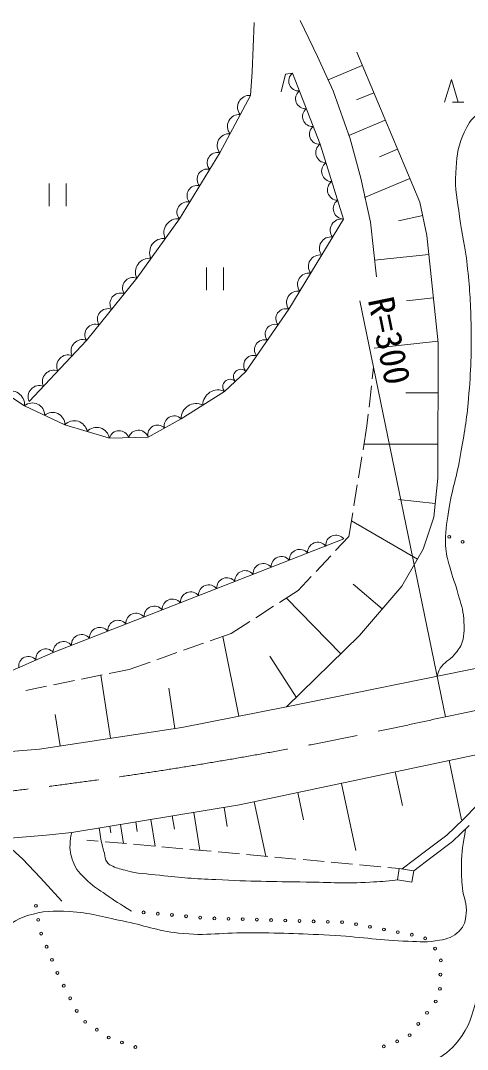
# Model space of a CAD drawing. Units: millimetres, scale not verified. Extents: x 40000 to 680000, y 20000 to 380000.
# Drawn here: x 389181 to 420665, y 260441 to 332942 of the extents above; entities that cross this region are included whole.
import ezdxf
from ezdxf.enums import TextEntityAlignment as Align

# ---------------------------------------------------------------- set-up
doc = ezdxf.new("R2010")
doc.units = ezdxf.units.MM
doc.header["$LTSCALE"] = 1000
doc.linetypes.add('CHAIN', pattern=[18.5, 12, -1.5, 3.5, -1.5])
for name, color, linetype, lineweight in [('M-BMK', 2, 'CHAIN', 13), ('M-STR-HTXT', 7, 'Continuous', 13), ('M-WORK', 1, 'Continuous', 13)]:
    doc.layers.add(name, color=color, linetype=linetype, lineweight=lineweight)
doc.styles.add('ＭＳ ゴシック', font='')
doc.styles.get('ＭＳ ゴシック').set_extended_font_data('MS Gothic')

msp = doc.modelspace()

# ---------------------------------------------------------------- linework, layer by layer
at = {"layer": 'M-BMK'}
msp.add_line((419113, 283885), (458095, 291915), dxfattribs=at)
msp.add_arc((353275, 576572), 300000, 271.15109, 282.6774, dxfattribs=at)
at = {"layer": 'M-STR-HTXT'}
msp.add_line((419113, 283885), (413078, 313185), dxfattribs=at)
at = {"layer": 'M-WORK'}
for p, q in [((405497, 329319), (405637, 332802)), ((410106, 330409), (408874, 332942)), ((417318, 320135), (412865, 330706)), ((411196, 327982), (410106, 330409)), ((405372, 327667), (405497, 329319)), ((407537, 327912), (407853, 329175)), ((407853, 329175), (408342, 329229)), ((413253, 329785), (410842, 328769)), ((419052, 327182), (419532, 328782)), ((419532, 328782), (420012, 327182)), ((412392, 324604), (411196, 327982)), ((414066, 327856), (412860, 327348)), ((420412, 327182), (419612, 327182)), ((414878, 325927), (412307, 324844)), ((413149, 321843), (412392, 324604)), ((415744, 323870), (414459, 323329)), ((391190, 321462), (391190, 319862)), ((392390, 319862), (392390, 321462)), ((413835, 318729), (413149, 321843)), ((416611, 321814), (413409, 320465)), ((417806, 317808), (417318, 320135)), ((417514, 319197), (415814, 318841)), ((414257, 314877), (413835, 318729)), ((418610, 310225), (417806, 317808)), ((417949, 316456), (414128, 316050)), ((402279, 315549), (402279, 313949)), ((403479, 313949), (403479, 315549)), ((418274, 313399), (416363, 313196)), ((418598, 310342), (414085, 309863)), ((418582, 300688), (418610, 310225)), ((413949, 307697), (414039, 308522)), ((413732, 305709), (413895, 307200)), ((418600, 306712), (416331, 306719)), ((413588, 304387), (413678, 305212)), ((413311, 302702), (413588, 304387)), ((418589, 303081), (413376, 303097)), ((412986, 300728), (413230, 302208)), ((412661, 298755), (412905, 300235)), ((418304, 297940), (418582, 300688)), ((418403, 298920), (415810, 299182)), ((412302, 296576), (412580, 298262)), ((417143, 294987), (412486, 297692)), ((417557, 295699), (418304, 297940)), ((411375, 295588), (412302, 296576)), ((410007, 294130), (411033, 295224)), ((416044, 293095), (417557, 295699)), ((408737, 292777), (409665, 293765)), ((414664, 291485), (412620, 293237)), ((413057, 289609), (416044, 293095)), ((407432, 291939), (408737, 292777)), ((411742, 288324), (407909, 292245)), ((405749, 290859), (407011, 291669)), ((404023, 289751), (405328, 290589)), ((402545, 289231), (404023, 289751)), ((404555, 283925), (403441, 289547)), ((432775, 289630), (407925, 284593)), ((407925, 284593), (413057, 289609)), ((400659, 288568), (402074, 289065)), ((398772, 287904), (400187, 288402)), ((408605, 285257), (406754, 288160)), ((395424, 286935), (396823, 287218)), ((396823, 287218), (398300, 287738)), ((391503, 286141), (392974, 286439)), ((393464, 286538), (394934, 286836)), ((395521, 282366), (394844, 286817)), ((389543, 285744), (391013, 286042)), ((400054, 283056), (399623, 285889)), ((407925, 284593), (400540, 283130)), ((391960, 281824), (391621, 284050)), ((400540, 283130), (390525, 281605)), ((390525, 281605), (381659, 280855)), ((404600, 277671), (424583, 281893)), ((419371, 280792), (420254, 276610)), ((415581, 279991), (416081, 277622)), ((411790, 279190), (412791, 274452)), ((408719, 278541), (409124, 276621)), ((405647, 277892), (406458, 274052)), ((392791, 275736), (404600, 277671)), ((401383, 277144), (401821, 274473)), ((403519, 277494), (403738, 276159)), ((420357, 276643), (421351, 277662)), ((396221, 276298), (396440, 274961)), ((397291, 276473), (397400, 275805)), ((398360, 276648), (398670, 274759)), ((399871, 276896), (400026, 275951)), ((419214, 275550), (420357, 276643)), ((384113, 274938), (390985, 275548)), ((390985, 275548), (392791, 275736)), ((394708, 276050), (394863, 275105)), ((395465, 276174), (395542, 275701)), ((417813, 274482), (419214, 275550)), ((419605, 275093), (420779, 276216)), ((387782, 275264), (389305, 273869)), ((394644, 275124), (393844, 275197)), ((396636, 274944), (395142, 275079)), ((398627, 274763), (397134, 274899)), ((418175, 274003), (419605, 275093)), ((400619, 274582), (399125, 274718)), ((402611, 274402), (401117, 274537)), ((404603, 274221), (403109, 274356)), ((406595, 274040), (405101, 274176)), ((416057, 273168), (417813, 274482)), ((389305, 273869), (390582, 272541)), ((408586, 273859), (407093, 273995)), ((410578, 273679), (409084, 273814)), ((412570, 273498), (411076, 273633)), ((414562, 273317), (413068, 273453)), ((416884, 273037), (418175, 274003)), ((415860, 273199), (415060, 273272)), ((415731, 272384), (415860, 273199)), ((415860, 273199), (416884, 273037)), ((416884, 273037), (416755, 272222)), ((390582, 272541), (392088, 270882)), ((416755, 272222), (415731, 272384))]:
    msp.add_line(p, q, dxfattribs=at)
for points in [[(408342, 329229), (410288, 324234), (411930, 318956), (408084, 312600), (405058, 308214), (403557, 306807), (400485, 304884), (398163, 303594), (395442, 303523), (392299, 304462), (389461, 305798), (385192, 308590), (381182, 311756), (375717, 315696), (368094, 312366), (359533, 308519), (349002, 303781)], [(405372, 327667), (403218, 323621), (400372, 318977), (397362, 314794), (393821, 310408), (389786, 306093)], [(411960, 296414), (391484, 288416), (381774, 284171)]]:
    msp.add_lwpolyline(points, dxfattribs=at)
for centre in [(419388, 296559), (420326, 296213), (390266, 270562), (397852, 270099), (398848, 270006), (399844, 269914), (400839, 269821), (401835, 269728), (402833, 269677), (403833, 269647), (404832, 269617), (390421, 269574), (405832, 269586), (406831, 269556), (407831, 269526), (408830, 269495), (409830, 269465), (410829, 269435), (411829, 269405), (412817, 269265), (413799, 269079), (414782, 268893), (390633, 268602), (415764, 268708), (416747, 268522), (417691, 268264), (391013, 267677), (418385, 267544), (391393, 266752), (418791, 266713), (391773, 265827), (418762, 265714), (392219, 264933), (418732, 264714), (392676, 264043), (418430, 263813), (393133, 263154), (393726, 262386), (417817, 263023), (394558, 261831), (417204, 262233), (395390, 261277), (396324, 260929), (415715, 261008), (416590, 261443), (397272, 260610), (414779, 260656)]:
    msp.add_circle(centre, 100, dxfattribs=at)
for centre, radius, start, end in [((408771, 328677), 699, 127.8409, 274.73798), ((409257, 327428), 699, 127.8409, 274.73798), ((405307, 326836), 834, 85.55929, 218.38197), ((404589, 325487), 834, 85.55929, 218.38197), ((409744, 326179), 699, 127.8409, 274.73798), ((403871, 324138), 834, 85.55929, 218.38197), ((410231, 324930), 699, 127.8409, 274.73798), ((410711, 323641), 727, 125.49079, 269.07221), ((403044, 322929), 714, 75.91245, 221.08806), ((411121, 322322), 727, 125.49079, 269.07221), ((402333, 321768), 714, 75.91245, 221.08806), ((401621, 320607), 714, 75.91245, 221.08806), ((411532, 321003), 727, 125.49079, 269.07221), ((400910, 319446), 714, 75.91245, 221.08806), ((411942, 319684), 727, 125.49079, 269.07221), ((400266, 317995), 988, 83.84696, 204.67348), ((411804, 318164), 802, 80.93791, 216.70029), ((399263, 316601), 988, 83.84696, 204.67348), ((411035, 316893), 802, 80.93791, 216.70029), ((398260, 315206), 988, 83.84696, 204.67348), ((410265, 315622), 802, 80.93791, 216.70029), ((397111, 314091), 747, 70.36411, 211.79506), ((409496, 314351), 802, 80.93791, 216.70029), ((396226, 312995), 747, 70.36411, 211.79506), ((408727, 313079), 802, 80.93791, 216.70029), ((395341, 311898), 747, 70.36411, 211.79506), ((407865, 311942), 694, 71.60906, 219.19204), ((394455, 310802), 747, 70.36411, 211.79506), ((407109, 310846), 694, 71.60906, 219.19204), ((393532, 309667), 795, 68.7265, 205.13468), ((406352, 309749), 694, 71.60906, 219.19204), ((392523, 308588), 795, 68.7265, 205.13468), ((405596, 308653), 694, 71.60906, 219.19204), ((391515, 307509), 795, 68.7265, 205.13468), ((404693, 307852), 515, 44.77835, 221.52643), ((403942, 307148), 515, 44.77835, 221.52643), ((388491, 305868), 973, 355.89215, 117.75082), ((390506, 306430), 795, 68.7265, 205.13468), ((403092, 305842), 1071, 64.2691, 179.82027), ((390015, 305134), 865, 359.73855, 129.8136), ((391434, 304465), 865, 359.73855, 129.8136), ((401556, 304880), 1071, 64.2691, 179.82027), ((392964, 303822), 922, 10.63204, 136.12644), ((399997, 304394), 691, 45.09946, 193.00975), ((394535, 303353), 922, 10.63204, 136.12644), ((396128, 303328), 713, 18.86029, 164.10263), ((397488, 303363), 713, 18.86029, 164.10263), ((398836, 303749), 691, 45.09946, 193.00975), ((411400, 295957), 722, 39.23724, 183.43469), ((410121, 295457), 722, 39.23724, 183.43469), ((407561, 294458), 722, 39.23724, 183.43469), ((408841, 294957), 722, 39.23724, 183.43469), ((406282, 293958), 722, 39.23724, 183.43469), ((403722, 292958), 722, 39.23724, 183.43469), ((405002, 293458), 722, 39.23724, 183.43469), ((402442, 292458), 722, 39.23724, 183.43469), ((399883, 291458), 722, 39.23724, 183.43469), ((401163, 291958), 722, 39.23724, 183.43469), ((398603, 290958), 722, 39.23724, 183.43469), ((397323, 290459), 722, 39.23724, 183.43469), ((394764, 289459), 722, 39.23724, 183.43469), ((396044, 289959), 722, 39.23724, 183.43469), ((393484, 288959), 722, 39.23724, 183.43469), ((390953, 287978), 689, 39.51721, 187.7125), ((392205, 288459), 722, 39.23724, 183.43469), ((389739, 287447), 689, 39.51721, 187.7125)]:
    msp.add_arc(centre, radius, start, end, dxfattribs=at)
for points, knots in [([(418525, 286741), (418592, 286994), (418642, 287093), (418754, 287302), (419005, 287771), (419417, 287820), (419737, 288246), (419984, 288576), (420178, 288746), (420299, 289140), (420488, 289756), (420436, 290143), (420401, 290787), (420363, 291475), (420196, 291844), (420018, 292510), (419812, 293277), (419618, 293683), (419418, 294451), (419266, 295031), (419151, 295359), (419124, 295957), (419082, 296888), (419185, 297412), (419328, 298332), (419576, 299924), (419915, 300778), (420184, 302366), (420442, 303896), (420618, 304752), (420745, 306299), (420916, 308365), (420955, 309531), (420918, 311603), (420889, 313215), (420819, 314118), (420650, 315721), (420508, 317061), (420272, 317791), (420113, 319129), (419971, 320330), (419757, 321007), (419845, 322213), (419922, 323253), (419920, 323883), (420343, 324836), (420607, 325430), (420758, 325802), (421243, 326234), (421524, 326484), (421663, 326587), (422033, 326781)], [0, 0, 0, 0, 1, 1, 1, 2, 2, 2, 3, 3, 3, 4, 4, 4, 5, 5, 5, 6, 6, 6, 7, 7, 7, 8, 8, 8, 9, 9, 9, 10, 10, 10, 11, 11, 11, 12, 12, 12, 13, 13, 13, 14, 14, 14, 15, 15, 15, 16, 16, 16, 17, 17, 17, 17]), ([(415887, 241520), (417835, 242518), (418335, 242777), (419894, 243603), (421744, 244582), (422753, 245181), (424605, 246159), (425989, 246890), (426883, 247101), (428167, 247998), (428935, 248534), (429417, 248844), (429919, 249635), (430514, 250573), (430615, 251242), (430809, 252335), (431112, 254037), (430826, 255032), (430752, 256759), (430655, 259030), (430542, 260302), (430292, 262561), (430057, 264691), (429689, 265855), (429517, 267991), (429395, 269501), (429277, 270365), (429459, 271869), (429674, 273637), (430014, 274642), (430867, 276206), (431546, 277452), (432028, 278172), (433165, 279021), (434135, 279745), (434868, 279838), (435980, 280314), (437082, 280785), (437801, 280839), (438824, 281463), (439609, 281942), (439910, 282184), (440691, 282899)], [0, 0, 0, 0, 1, 1, 1, 2, 2, 2, 3, 3, 3, 4, 4, 4, 5, 5, 5, 6, 6, 6, 7, 7, 7, 8, 8, 8, 9, 9, 9, 10, 10, 10, 11, 11, 11, 12, 12, 12, 13, 13, 13, 14, 14, 14, 14]), ([(394586, 241969), (397792, 243427), (398607, 243797), (401193, 244949), (403947, 246175), (405431, 247009), (408260, 248051), (409826, 248629), (410750, 248816), (412368, 249229), (414444, 249760), (415651, 249868), (417739, 250349), (419490, 250752), (420569, 250728), (422192, 251498), (422912, 251840), (423375, 252042), (423858, 252676), (424560, 253599), (424760, 254256), (425151, 255348), (425527, 256398), (425750, 256999), (425897, 258105), (426063, 259352), (425900, 260069), (425811, 261323), (425685, 263104), (425361, 264078), (425265, 265861), (425168, 267688), (425110, 268727), (425323, 270544), (425476, 271850), (425679, 272569), (426046, 273833), (426380, 274984), (426705, 275587), (427022, 276743), (427221, 277466), (427366, 277873), (427425, 278620), (427488, 279428), (427423, 279772), (427271, 280688)], [0, 0, 0, 0, 1, 1, 1, 2, 2, 2, 3, 3, 3, 4, 4, 4, 5, 5, 5, 6, 6, 6, 7, 7, 7, 8, 8, 8, 9, 9, 9, 10, 10, 10, 11, 11, 11, 12, 12, 12, 13, 13, 13, 14, 14, 14, 15, 15, 15, 15]), ([(416799, 258572), (417463, 258981), (417654, 259111), (418177, 259491), (418950, 260053), (419461, 260314), (420045, 261071), (420799, 262050), (420969, 262784), (421308, 263973), (421609, 265026), (421692, 265642), (421826, 266730), (422010, 268238), (421926, 269101), (422113, 270608), (422247, 271689), (422520, 272261), (422687, 273337), (422995, 275309), (422900, 276087), (422832, 278445)], [0, 0, 0, 0, 1, 1, 1, 2, 2, 2, 3, 3, 3, 4, 4, 4, 5, 5, 5, 6, 6, 6, 7, 7, 7, 7]), ([(328418, 237814), (328643, 238443), (328780, 238701), (329136, 239193), (329699, 239971), (330298, 240143), (331089, 240687), (332773, 241843), (333768, 242412), (335513, 243473), (337236, 244521), (338393, 244824), (339966, 246087), (340628, 246619), (340897, 247034), (341431, 247696), (341921, 248304), (342254, 248623), (342580, 249333), (343177, 250634), (343119, 251503), (343556, 252866), (343952, 254101), (344055, 254865), (344734, 255969), (345362, 256990), (345831, 257534), (346802, 258238), (347868, 259010), (348601, 259290), (349876, 259617), (351247, 259968), (352057, 259975), (353467, 260105), (356093, 260347), (357608, 259918), (360217, 260306), (361310, 260469), (361997, 260424), (362975, 260938), (364091, 261525), (364550, 262118), (365589, 262834), (366378, 263378), (366781, 263766), (367657, 264155), (369133, 264812), (370046, 264974), (371621, 265333), (374472, 265983), (376122, 266076), (379004, 266568), (381126, 266931), (382351, 266968), (384433, 267516), (385708, 267852), (386364, 268232), (387564, 268780), (388404, 269164), (388777, 269604), (389661, 269872), (390772, 270208), (391460, 270219), (392620, 270159), (394099, 270082), (394901, 269789), (396354, 269498), (397908, 269188), (398743, 268813), (400318, 268637), (402314, 268413), (403452, 268695), (405460, 268665), (407772, 268631), (409069, 268602), (411377, 268464), (413377, 268345), (414488, 268126), (416491, 268062), (417351, 268035), (417847, 267974), (418693, 268132), (419283, 268243), (419670, 268350), (420084, 268784), (420445, 269160), (420532, 269503), (420582, 270022), (420650, 270725), (420389, 271107), (420314, 271809), (420246, 272449), (420242, 272812), (420250, 273456), (420264, 274452), (420349, 274819), (420541, 275989)], [0, 0, 0, 0, 1, 1, 1, 2, 2, 2, 3, 3, 3, 4, 4, 4, 5, 5, 5, 6, 6, 6, 7, 7, 7, 8, 8, 8, 9, 9, 9, 10, 10, 10, 11, 11, 11, 12, 12, 12, 13, 13, 13, 14, 14, 14, 15, 15, 15, 16, 16, 16, 17, 17, 17, 18, 18, 18, 19, 19, 19, 20, 20, 20, 21, 21, 21, 22, 22, 22, 23, 23, 23, 24, 24, 24, 25, 25, 25, 26, 26, 26, 27, 27, 27, 28, 28, 28, 29, 29, 29, 30, 30, 30, 31, 31, 31, 32, 32, 32, 32]), ([(392791, 275736), (392694, 275368), (392675, 275217), (392664, 274879), (392647, 274324), (392735, 273996), (392958, 273487), (393198, 272939), (393502, 272720), (393928, 272300), (394362, 271872), (394683, 271721), (395179, 271368), (395871, 270877), (396116, 270731), (396997, 270179)], [0, 0, 0, 0, 1, 1, 1, 2, 2, 2, 3, 3, 3, 4, 4, 4, 5, 5, 5, 5]), ([(394863, 275105), (394965, 274700), (394991, 274593), (395084, 274268), (395155, 274017), (395118, 273837), (395275, 273629), (395359, 273519), (395435, 273479), (395556, 273412), (395912, 273216), (396147, 273178), (396539, 273068), (397475, 272803), (398038, 272828), (399003, 272710), (400537, 272522), (401405, 272485), (402948, 272404), (405429, 272273), (406822, 272276), (409306, 272238), (411056, 272211), (412040, 272119), (413787, 272225), (414547, 272271), (414810, 272284), (415731, 272384)], [0, 0, 0, 0, 1, 1, 1, 2, 2, 2, 3, 3, 3, 4, 4, 4, 5, 5, 5, 6, 6, 6, 7, 7, 7, 8, 8, 8, 9, 9, 9, 9])]:
    msp.add_open_spline(points, degree=3, knots=knots, dxfattribs=at)

# ---------------------------------------------------------------- texts
at = {"layer": 'M-STR-HTXT', "style": 'ＭＳ ゴシック'}
msp.add_text('R=300', height=1833, rotation=281.639, dxfattribs=at).set_placement((415172, 310389), align=Align.MIDDLE_CENTER)

doc.saveas('drawing.dxf')
